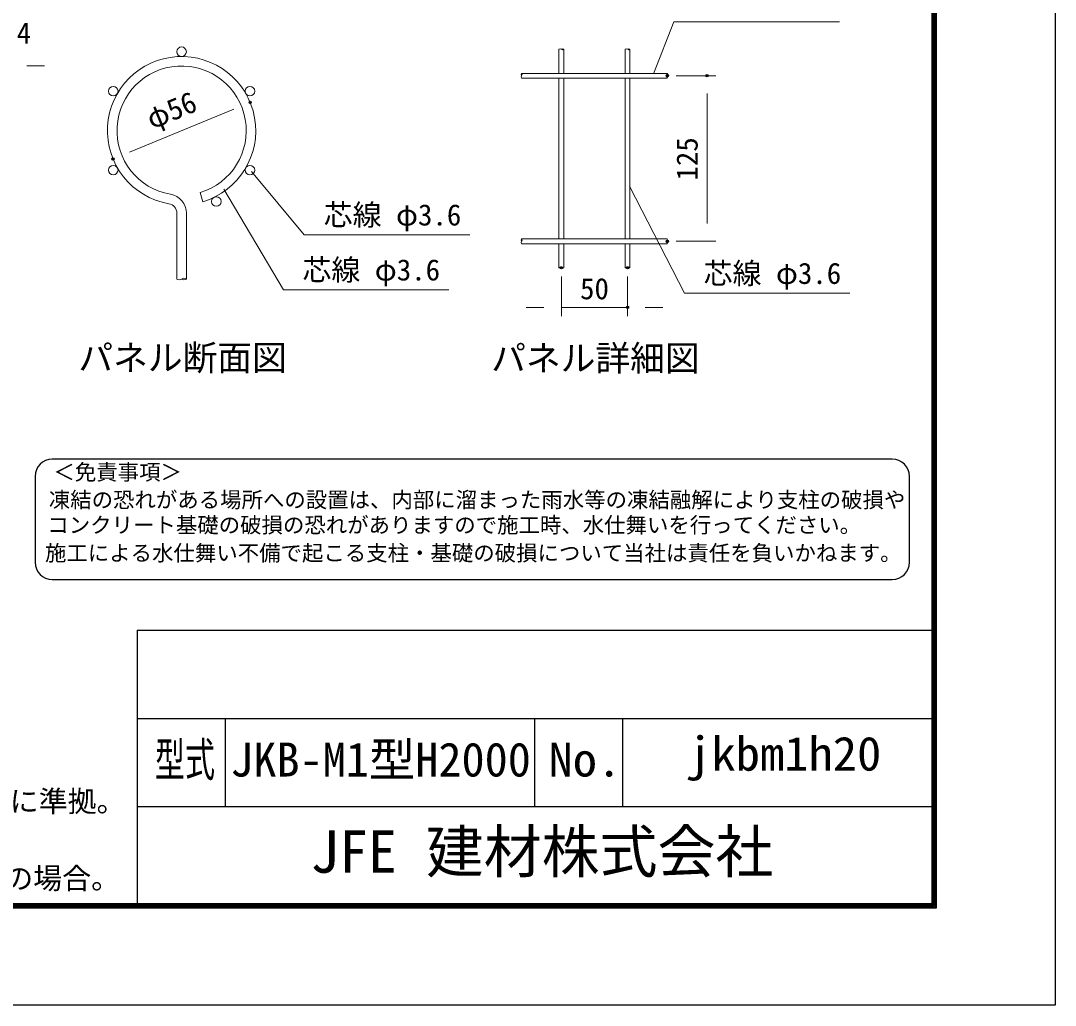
# Model space of a CAD drawing. Units: millimetres, scale not verified. Extents: x -4200 to 4200, y -2970 to 2970.
# Drawn here: x 1857 to 4200, y -2970 to -740 of the extents above; entities that cross this region are included whole.
import ezdxf
from ezdxf.enums import TextEntityAlignment as Align

# ---------------------------------------------------------------- set-up
doc = ezdxf.new("R2010")
doc.units = ezdxf.units.MM
doc.header["$LTSCALE"] = 10
doc.header["$PDMODE"] = 32
doc.header["$PDSIZE"] = 5
for name, color, linetype, lineweight in [('0-0_D-TTL-TXT', 7, 'Continuous', 25), ('0-3_D-STR-DIM', 7, 'Continuous', 13), ('0-5_Defpoints', 8, 'Continuous', 25), ('0-A_D-STR-TXT', 7, 'Continuous', 13), ('0-B_D-STR2', 7, 'Continuous', 13), ('0-E_D-TTL', 7, 'Continuous', 25)]:
    doc.layers.add(name, color=color, linetype=linetype, lineweight=lineweight)
doc.styles.add('ＭＳ ゴシック', font='')
doc.styles.get('ＭＳ ゴシック').set_extended_font_data('MS Gothic')

msp = doc.modelspace()

# ---------------------------------------------------------------- linework, layer by layer
at = {"layer": '0-0_D-TTL-TXT', "color": 2}
for p, q in [((3830.66, -1732.96), (1927.88, -1732.96)), ((1888.97, -1771.86), (1888.97, -1966.37)), ((3869.56, -1966.37), (3869.56, -1771.86)), ((1927.88, -2005.28), (3830.66, -2005.28))]:
    msp.add_line(p, q, dxfattribs=at)
for centre, start, end in [((1927.88, -1771.86), 90, 180), ((3830.66, -1771.86), 0, 90), ((1927.88, -1966.37), 180, 270), ((3830.66, -1966.37), 270, 0)]:
    msp.add_arc(centre, 38.9, start, end, dxfattribs=at)
at = {"layer": '0-3_D-STR-DIM'}
for p, q in [((1870.34, -841.75), (1910.34, -841.75)), ((3341.16, -864.32), (3431.16, -864.32)), ((3411.16, -1199.32), (3411.16, -904.32)), ((2339.33, -939.88), (2102.66, -1037.45)), ((3341.16, -1239.32), (3431.16, -1239.32)), ((3081.16, -1319.32), (3081.16, -1409.12)), ((3231.16, -1319.32), (3231.16, -1409.12)), ((3041.16, -1389.12), (3001.16, -1389.12)), ((3081.16, -1389.12), (3231.16, -1389.12)), ((3271.16, -1389.12), (3311.16, -1389.12))]:
    msp.add_line(p, q, dxfattribs=at)
for centre, radius, start, end in [((3078.46, -807.04), 3.83, 45.18146, 134.81854), ((3083.86, -807.04), 3.83, 45.18146, 134.81854), ((3083.86, -801.61), 3.83, 225.18146, 314.81854), ((3228.46, -807.04), 3.83, 45.18146, 134.81854), ((3233.86, -807.04), 3.83, 45.18146, 134.81854), ((3233.86, -801.61), 3.83, 225.18146, 314.81854), ((2993.88, -861.62), 3.83, 135.18146, 224.81854), ((2993.88, -867.02), 3.83, 135.18146, 224.81854), ((2988.45, -861.62), 3.83, 315.18146, 44.81854), ((3323.88, -867.02), 3.83, 135.18146, 224.81854), ((3318.45, -861.62), 3.83, 315.18146, 44.81854), ((3318.45, -867.02), 3.83, 315.18146, 44.81854), ((2993.88, -1236.62), 3.83, 135.18146, 224.81854), ((2993.88, -1242.02), 3.83, 135.18146, 224.81854), ((2988.45, -1236.62), 3.83, 315.18146, 44.81854), ((3323.88, -1242.02), 3.83, 135.18146, 224.81854), ((3318.45, -1236.62), 3.83, 315.18146, 44.81854), ((3318.45, -1242.02), 3.83, 315.18146, 44.81854), ((3078.46, -1302.04), 3.83, 45.18146, 134.81854), ((3078.46, -1296.61), 3.83, 225.18146, 314.81854), ((3083.86, -1296.61), 3.83, 225.18146, 314.81854), ((3228.46, -1302.04), 3.83, 45.18146, 134.81854), ((3228.46, -1296.61), 3.83, 225.18146, 314.81854), ((3233.86, -1296.61), 3.83, 225.18146, 314.81854), ((2215.59, -1317.66), 9, 233.12027, 306.87973), ((2226.39, -1332.05), 9, 53.12027, 126.87973), ((2226.39, -1317.66), 9, 233.12027, 306.87973)]:
    msp.add_arc(centre, radius, start, end, dxfattribs=at)
at = {"layer": '0-5_Defpoints'}
for p in [(3321.16, -864.32), (3411.16, -864.32), (2376.31, -924.63), (2065.68, -1052.69), (3321.16, -1239.32), (3081.16, -1299.32), (3231.16, -1299.32), (3231.16, -1389.12)]:
    msp.add_point(p, dxfattribs=at)
at = {"layer": '0-A_D-STR-TXT'}
for points in [[(3711.23, -742.36), (3335.65, -742.36), (3290.24, -860.31)], [(2874.16, -1224.37), (2498.58, -1224.37), (2379.46, -1080.95)], [(2826.08, -1348.94), (2451.77, -1348.94), (2316.45, -1121.58)], [(3734.74, -1356.76), (3360.43, -1356.76), (3235.6, -1114.53)]]:
    msp.add_lwpolyline(points, dxfattribs=at)
at = {"layer": '0-B_D-STR2'}
for p, q in [((3075.76, -804.32), (3075.76, -858.92)), ((3086.56, -804.32), (3086.56, -858.92)), ((3225.76, -804.32), (3225.76, -858.92)), ((3236.56, -804.32), (3236.56, -858.92)), ((3321.16, -858.92), (2991.16, -858.92)), ((3321.16, -869.72), (2991.16, -869.72)), ((3075.76, -869.72), (3075.76, -1233.92)), ((3086.56, -869.72), (3086.56, -1233.92)), ((3225.76, -869.72), (3225.76, -1233.92)), ((3236.56, -869.72), (3236.56, -1233.92)), ((2262.83, -1128.96), (2269, -1149.65)), ((2210.19, -1324.86), (2210.19, -1175.47)), ((2231.79, -1324.86), (2231.79, -1175.47)), ((3321.16, -1233.92), (2991.16, -1233.92)), ((3321.16, -1244.72), (2991.16, -1244.72)), ((3075.76, -1244.72), (3075.76, -1299.32)), ((3086.56, -1244.72), (3086.56, -1299.32)), ((3225.76, -1244.72), (3225.76, -1299.32)), ((3236.56, -1244.72), (3236.56, -1299.32))]:
    msp.add_line(p, q, dxfattribs=at)
for centre in [(2220.99, -809.86), (2066.15, -899.26), (2375.84, -899.26), (2066.15, -1078.06), (2375.84, -1078.06), (2299.71, -1149.2)]:
    msp.add_circle(centre, 10.8, dxfattribs=at)
for centre, radius, start, end in [((2220.99, -988.66), 168, 286.60421, 260.16066), ((2220.99, -988.66), 146.4, 286.60421, 260.16066), ((2188.59, -1175.47), 43.2, 0, 80.16066), ((2188.59, -1175.47), 21.6, 0, 80.16066)]:
    msp.add_arc(centre, radius, start, end, dxfattribs=at)
at = {"layer": '0-E_D-TTL'}
for p, q in [((2120.07, -2120.03), (2120.07, -2740.03)), ((2120.07, -2120.03), (3920.07, -2120.03)), ((2120.07, -2320.03), (3920.07, -2320.03)), ((2320.07, -2320.03), (2320.07, -2520.03)), ((3020.07, -2320.03), (3020.07, -2520.03)), ((3220.07, -2320.03), (3220.07, -2520.03)), ((2120.07, -2520.03), (3920.07, -2520.03))]:
    msp.add_line(p, q, dxfattribs=at)
at = {"layer": '0-E_D-TTL', "color": 2}
msp.add_lwpolyline([(-4199.93, 2969.97), (4200.07, 2969.97), (4200.07, -2970.03), (-4199.93, -2970.03)], close=True, dxfattribs=at)
at = {"layer": '0-E_D-TTL'}
for points in [[(-3929.93, 2749.97), (3930.07, 2749.97), (3930.07, -2750.03), (-3929.93, -2750.03)], [(-3927.43, 2747.47), (3927.57, 2747.47), (3927.57, -2747.53), (-3927.43, -2747.53)], [(-3924.93, 2744.97), (3925.07, 2744.97), (3925.07, -2745.03), (-3924.93, -2745.03)], [(-3922.43, 2742.47), (3922.57, 2742.47), (3922.57, -2742.53), (-3922.43, -2742.53)], [(-3919.93, 2739.97), (3920.07, 2739.97), (3920.07, -2740.03), (-3919.93, -2740.03)]]:
    msp.add_lwpolyline(points, close=True, dxfattribs=at)

# ---------------------------------------------------------------- texts
at = {"layer": '0-0_D-TTL-TXT', "style": 'ＭＳ ゴシック'}
for s, height, p in [('パネル断面図', 57.7, (1987.09, -1549.18)), ('パネル詳細図', 57.7, (2922.25, -1550.09)), ('＜免責事項＞ \u3000\u3000', 35.56, (1930.76, -1790.67)), ('凍結の恐れがある場所への設置は、内部に溜まった雨水等の凍結融解により支柱の破損や', 35.56, (1920.24, -1853.3)), ('コンクリート基礎の破損の恐れがありますので施工時、水仕舞いを行ってください。', 35.56, (1917.04, -1910.43)), ('施工による水仕舞い不備で起こる支柱・基礎の破損について当社は責任を負いかねます。 ', 35.56, (1911.6, -1973.84)), ('JKB-M1型H2000', 76.98, (2331.14, -2474.83)), ('（設計条件）風荷重：昭和57年改正 建築基準法・同施行令に基づく風圧力に準拠。', 48.09, (-365.5, -2546.23)), ('JFE 建材株式会社', 96.19, (2512.45, -2698.53)), (' ・内部摩擦角Φ＝30°・N値＝15の場合。', 48.09, (890.29, -2720.87))]:
    msp.add_text(s, height=height, dxfattribs=at).set_placement(p, align=Align.BOTTOM_LEFT)
for s, width, p in [('型式', 0.65, (2160.34, -2474.83)), ('jkbm1h20', 1.05, (3366.07, -2461.5)), ('No.', 1.05, (3052.07, -2474.83))]:
    msp.add_text(s, height=76.98, dxfattribs=dict(at, width=width)).set_placement(p, align=Align.BOTTOM_LEFT)
at = {"layer": '0-3_D-STR-DIM', "style": 'ＭＳ ゴシック'}
for s, p in [('t0.4', (1749.4, -806.23)), ('50', (3123.54, -1385.08))]:
    msp.add_text(s, height=48.09, dxfattribs=at).set_placement(p, align=Align.BOTTOM_LEFT)
for s, rotation, p in [('φ56', 22.404, (2159.26, -999.75)), ('125', 90, (3404.41, -1101.82))]:
    msp.add_text(s, height=48.09, rotation=rotation, dxfattribs=at).set_placement(p, align=Align.BOTTOM_LEFT)
at = {"layer": '0-A_D-STR-TXT', "style": 'ＭＳ ゴシック'}
for p in [(2542.8, -1217.98), (2494.72, -1342.55), (3403.38, -1350.37)]:
    msp.add_text('芯線 φ3.6', height=48.09, dxfattribs=at).set_placement(p, align=Align.BOTTOM_LEFT)

doc.saveas('drawing.dxf')
